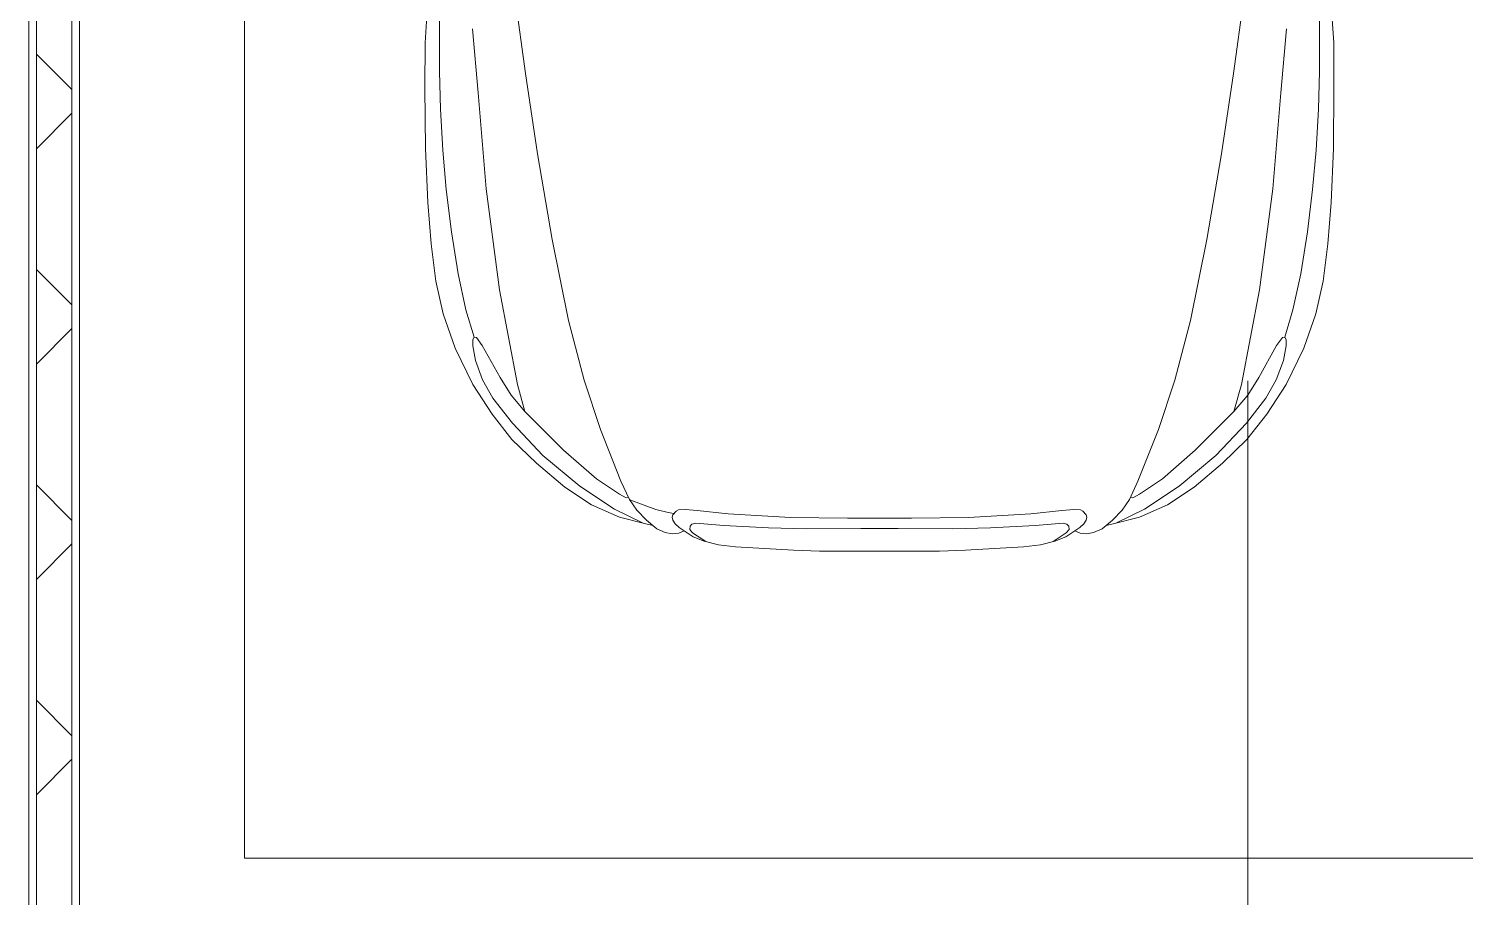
# Model space of a CAD drawing. Header units: millimetres. Extents: x 48966 to 155647, y -43515 to 30475.
# Drawn here: x 63532 to 66360, y 15827 to 17538 of the extents above; entities that cross this region are included whole.
import ezdxf

# ---------------------------------------------------------------- set-up
doc = ezdxf.new("R2010")
doc.units = ezdxf.units.MM
doc.linetypes.add('Осевые', pattern=[6350, 1270, -952.5, 3175, -952.5])
for name, color, linetype, lineweight in [('Общие ребра', 7, 'Continuous', 9), ('Оси-2', 7, 'Осевые', 9), ('Парковка', 7, 'Continuous', 9), ('Перекрытия', 7, 'Continuous', 9), ('Стены-1', 7, 'Continuous', 18), ('Штриховка разреза', 7, 'Continuous', 9), ('Элементы узлов', 7, 'Continuous', 9)]:
    doc.layers.add(name, color=color, linetype=linetype, lineweight=lineweight)

# ---------------------------------------------------------------- blocks, each defined once
blk = doc.blocks.new('Парковка_одиночная - Средний класс 5500х2500мм-8504634-План -1-го этажа на отм_ -10_350')
at = {"layer": 'Парковка'}
for p, q in [((0, 0), (0, -5500)), ((0, -5500), (2500, -5500))]:
    blk.add_line(p, q, dxfattribs=at)
at = {"layer": 'Элементы узлов'}
for p, q in [((355.6, -3894.2), (361.1, -3810)), ((355.6, -3894.2), (361.1, -3810)), ((355.6, -3894.2), (361.1, -3810)), ((553, -3954.4), (532, -3800.4)), ((553, -3954.4), (532, -3800.4)), ((553, -3954.4), (532, -3800.4)), ((1947, -3954.4), (1968, -3800.4)), ((1947, -3954.4), (1968, -3800.4)), ((1947, -3954.4), (1968, -3800.4)), ((2144.4, -3894.2), (2138.9, -3810)), ((2144.4, -3894.2), (2138.9, -3810)), ((2144.4, -3894.2), (2138.9, -3810)), ((383.8, -3950.1), (383.8, -3848.1)), ((383.8, -3950.1), (383.8, -3848.1)), ((383.8, -3950.1), (383.8, -3848.1)), ((448.6, -3866.1), (459.7, -3992.5)), ((448.6, -3866.1), (459.7, -3992.5)), ((448.6, -3866.1), (459.7, -3992.5)), ((2051.4, -3866.1), (2040.3, -3992.5)), ((2051.4, -3866.1), (2040.3, -3992.5)), ((2051.4, -3866.1), (2040.3, -3992.5)), ((2116.2, -3950.1), (2116.2, -3848.1)), ((2116.2, -3950.1), (2116.2, -3848.1)), ((2116.2, -3950.1), (2116.2, -3848.1)), ((355.2, -3982.6), (355.6, -3894.2)), ((355.2, -3982.6), (355.6, -3894.2)), ((355.2, -3982.6), (355.6, -3894.2)), ((2144.8, -3982.6), (2144.4, -3894.2)), ((2144.8, -3982.6), (2144.4, -3894.2)), ((2144.8, -3982.6), (2144.4, -3894.2)), ((385.9, -4024.6), (383.8, -3950.1)), ((385.9, -4024.6), (383.8, -3950.1)), ((385.9, -4024.6), (383.8, -3950.1)), ((576.7, -4112.9), (553, -3954.4)), ((576.7, -4112.9), (553, -3954.4)), ((576.7, -4112.9), (553, -3954.4)), ((1923.3, -4112.9), (1947, -3954.4)), ((1923.3, -4112.9), (1947, -3954.4)), ((1923.3, -4112.9), (1947, -3954.4)), ((2114.1, -4024.6), (2116.2, -3950.1)), ((2114.1, -4024.6), (2116.2, -3950.1)), ((2114.1, -4024.6), (2116.2, -3950.1)), ((355.9, -4102), (355.2, -3982.6)), ((355.9, -4102), (355.2, -3982.6)), ((355.9, -4102), (355.2, -3982.6)), ((2144.1, -4102), (2144.8, -3982.6)), ((2144.1, -4102), (2144.8, -3982.6)), ((2144.1, -4102), (2144.8, -3982.6)), ((459.7, -3992.5), (475.8, -4181.6)), ((459.7, -3992.5), (475.8, -4181.6)), ((459.7, -3992.5), (475.8, -4181.6)), ((2040.3, -3992.5), (2024.2, -4181.6)), ((2040.3, -3992.5), (2024.2, -4181.6)), ((2040.3, -3992.5), (2024.2, -4181.6)), ((390.5, -4105.4), (385.9, -4024.6)), ((390.5, -4105.4), (385.9, -4024.6)), ((390.5, -4105.4), (385.9, -4024.6)), ((2109.5, -4105.4), (2114.1, -4024.6)), ((2109.5, -4105.4), (2114.1, -4024.6)), ((2109.5, -4105.4), (2114.1, -4024.6)), ((360.8, -4208.5), (355.9, -4102)), ((360.8, -4208.5), (355.9, -4102)), ((360.8, -4208.5), (355.9, -4102)), ((397.1, -4182.6), (390.5, -4105.4)), ((397.1, -4182.6), (390.5, -4105.4)), ((397.1, -4182.6), (390.5, -4105.4)), ((605.6, -4281.4), (576.7, -4112.9)), ((605.6, -4281.4), (576.7, -4112.9)), ((605.6, -4281.4), (576.7, -4112.9)), ((1894.4, -4281.4), (1923.3, -4112.9)), ((1894.4, -4281.4), (1923.3, -4112.9)), ((1894.4, -4281.4), (1923.3, -4112.9)), ((2102.9, -4182.6), (2109.5, -4105.4)), ((2102.9, -4182.6), (2109.5, -4105.4)), ((2102.9, -4182.6), (2109.5, -4105.4)), ((2139.2, -4208.5), (2144.1, -4102)), ((2139.2, -4208.5), (2144.1, -4102)), ((2139.2, -4208.5), (2144.1, -4102)), ((407.5, -4266.1), (397.1, -4182.6)), ((407.5, -4266.1), (397.1, -4182.6)), ((407.5, -4266.1), (397.1, -4182.6)), ((475.8, -4181.6), (501.9, -4380.2)), ((475.8, -4181.6), (501.9, -4380.2)), ((475.8, -4181.6), (501.9, -4380.2)), ((2024.2, -4181.6), (1998.1, -4380.2)), ((2024.2, -4181.6), (1998.1, -4380.2)), ((2024.2, -4181.6), (1998.1, -4380.2)), ((2092.5, -4266.1), (2102.9, -4182.6)), ((2092.5, -4266.1), (2102.9, -4182.6)), ((2092.5, -4266.1), (2102.9, -4182.6)), ((367.4, -4289.9), (360.8, -4208.5)), ((367.4, -4289.9), (360.8, -4208.5)), ((367.4, -4289.9), (360.8, -4208.5)), ((2132.6, -4289.9), (2139.2, -4208.5)), ((2132.6, -4289.9), (2139.2, -4208.5)), ((2132.6, -4289.9), (2139.2, -4208.5)), ((420.3, -4348.8), (407.5, -4266.1)), ((420.3, -4348.8), (407.5, -4266.1)), ((420.3, -4348.8), (407.5, -4266.1)), ((2079.7, -4348.8), (2092.5, -4266.1)), ((2079.7, -4348.8), (2092.5, -4266.1)), ((2079.7, -4348.8), (2092.5, -4266.1)), ((376.5, -4363.4), (367.4, -4289.9)), ((376.5, -4363.4), (367.4, -4289.9)), ((376.5, -4363.4), (367.4, -4289.9)), ((637.7, -4441.2), (605.6, -4281.4)), ((637.7, -4441.2), (605.6, -4281.4)), ((637.7, -4441.2), (605.6, -4281.4)), ((1862.3, -4441.2), (1894.4, -4281.4)), ((1862.3, -4441.2), (1894.4, -4281.4)), ((1862.3, -4441.2), (1894.4, -4281.4)), ((2123.5, -4363.4), (2132.6, -4289.9)), ((2123.5, -4363.4), (2132.6, -4289.9)), ((2123.5, -4363.4), (2132.6, -4289.9)), ((435.8, -4419.7), (420.3, -4348.8)), ((435.8, -4419.7), (420.3, -4348.8)), ((435.8, -4419.7), (420.3, -4348.8)), ((2064.2, -4419.7), (2079.7, -4348.8)), ((2064.2, -4419.7), (2079.7, -4348.8)), ((2064.2, -4419.7), (2079.7, -4348.8)), ((390.7, -4428.1), (376.5, -4363.4)), ((390.7, -4428.1), (376.5, -4363.4)), ((390.7, -4428.1), (376.5, -4363.4)), ((501.9, -4380.2), (537.5, -4567.3)), ((501.9, -4380.2), (537.5, -4567.3)), ((501.9, -4380.2), (537.5, -4567.3)), ((1998.1, -4380.2), (1962.5, -4567.3)), ((1998.1, -4380.2), (1962.5, -4567.3)), ((1998.1, -4380.2), (1962.5, -4567.3)), ((2109.3, -4428.1), (2123.5, -4363.4)), ((2109.3, -4428.1), (2123.5, -4363.4)), ((2109.3, -4428.1), (2123.5, -4363.4)), ((414.7, -4495.6), (390.7, -4428.1)), ((414.7, -4495.6), (390.7, -4428.1)), ((414.7, -4495.6), (390.7, -4428.1)), ((451.9, -4473.6), (435.8, -4419.7)), ((451.9, -4473.6), (435.8, -4419.7)), ((451.9, -4473.6), (435.8, -4419.7)), ((2048.1, -4473.6), (2064.2, -4419.7)), ((2048.1, -4473.6), (2064.2, -4419.7)), ((2048.1, -4473.6), (2064.2, -4419.7)), ((2085.3, -4495.6), (2109.3, -4428.1)), ((2085.3, -4495.6), (2109.3, -4428.1)), ((2085.3, -4495.6), (2109.3, -4428.1)), ((668.5, -4558.3), (637.7, -4441.2)), ((668.5, -4558.3), (637.7, -4441.2)), ((668.5, -4558.3), (637.7, -4441.2)), ((1831.5, -4558.3), (1862.3, -4441.2)), ((1831.5, -4558.3), (1862.3, -4441.2)), ((1831.5, -4558.3), (1862.3, -4441.2)), ((449.5, -4567), (414.7, -4495.6)), ((449.5, -4567), (414.7, -4495.6)), ((449.5, -4567), (414.7, -4495.6)), ((449.5, -4478.4), (451.9, -4473.6)), ((449.5, -4478.4), (451.9, -4473.6)), ((449.5, -4478.4), (451.9, -4473.6)), ((449.5, -4490.9), (449.5, -4478.4)), ((449.5, -4490.9), (449.5, -4478.4)), ((449.5, -4490.9), (449.5, -4478.4)), ((454.6, -4520), (449.5, -4490.9)), ((454.6, -4520), (449.5, -4490.9)), ((454.6, -4520), (449.5, -4490.9)), ((451.9, -4473.6), (456.6, -4474.4)), ((451.9, -4473.6), (456.6, -4474.4)), ((451.9, -4473.6), (456.6, -4474.4)), ((456.6, -4474.4), (468, -4490.1)), ((456.6, -4474.4), (468, -4490.1)), ((456.6, -4474.4), (468, -4490.1)), ((468, -4490.1), (502.9, -4553.4)), ((468, -4490.1), (502.9, -4553.4)), ((468, -4490.1), (502.9, -4553.4)), ((2032, -4490.1), (1997.1, -4553.4)), ((2032, -4490.1), (1997.1, -4553.4)), ((2032, -4490.1), (1997.1, -4553.4)), ((2043.4, -4474.4), (2032, -4490.1)), ((2043.4, -4474.4), (2032, -4490.1)), ((2043.4, -4474.4), (2032, -4490.1)), ((2048.1, -4473.6), (2043.4, -4474.4)), ((2048.1, -4473.6), (2043.4, -4474.4)), ((2048.1, -4473.6), (2043.4, -4474.4)), ((2045.4, -4520), (2050.5, -4490.9)), ((2045.4, -4520), (2050.5, -4490.9)), ((2045.4, -4520), (2050.5, -4490.9)), ((2050.5, -4478.4), (2048.1, -4473.6)), ((2050.5, -4478.4), (2048.1, -4473.6)), ((2050.5, -4478.4), (2048.1, -4473.6)), ((2050.5, -4490.9), (2050.5, -4478.4)), ((2050.5, -4490.9), (2050.5, -4478.4)), ((2050.5, -4490.9), (2050.5, -4478.4)), ((2050.5, -4567), (2085.3, -4495.6)), ((2050.5, -4567), (2085.3, -4495.6)), ((2050.5, -4567), (2085.3, -4495.6)), ((468.7, -4558.1), (454.6, -4520)), ((468.7, -4558.1), (454.6, -4520)), ((468.7, -4558.1), (454.6, -4520)), ((2031.3, -4558.1), (2045.4, -4520)), ((2031.3, -4558.1), (2045.4, -4520)), ((2031.3, -4558.1), (2045.4, -4520)), ((502.9, -4553.4), (524.9, -4588)), ((502.9, -4553.4), (524.9, -4588)), ((502.9, -4553.4), (524.9, -4588)), ((1997.1, -4553.4), (1975.1, -4588)), ((1997.1, -4553.4), (1975.1, -4588)), ((1997.1, -4553.4), (1975.1, -4588)), ((487.4, -4625.4), (449.5, -4567)), ((487.4, -4625.4), (449.5, -4567)), ((487.4, -4625.4), (449.5, -4567)), ((489.1, -4593.9), (468.7, -4558.1)), ((489.1, -4593.9), (468.7, -4558.1)), ((489.1, -4593.9), (468.7, -4558.1)), ((537.5, -4567.3), (552.1, -4620.2)), ((537.5, -4567.3), (552.1, -4620.2)), ((537.5, -4567.3), (552.1, -4620.2)), ((700.9, -4655.9), (668.5, -4558.3)), ((700.9, -4655.9), (668.5, -4558.3)), ((700.9, -4655.9), (668.5, -4558.3)), ((1799.1, -4655.9), (1831.5, -4558.3)), ((1799.1, -4655.9), (1831.5, -4558.3)), ((1799.1, -4655.9), (1831.5, -4558.3)), ((1962.5, -4567.3), (1947.9, -4620.2)), ((1962.5, -4567.3), (1947.9, -4620.2)), ((1962.5, -4567.3), (1947.9, -4620.2)), ((2010.9, -4593.9), (2031.3, -4558.1)), ((2010.9, -4593.9), (2031.3, -4558.1)), ((2010.9, -4593.9), (2031.3, -4558.1)), ((2012.6, -4625.4), (2050.5, -4567)), ((2012.6, -4625.4), (2050.5, -4567)), ((2012.6, -4625.4), (2050.5, -4567)), ((527.6, -4643), (489.1, -4593.9)), ((527.6, -4643), (489.1, -4593.9)), ((527.6, -4643), (489.1, -4593.9)), ((524.9, -4588), (552.1, -4620.2)), ((524.9, -4588), (552.1, -4620.2)), ((524.9, -4588), (552.1, -4620.2)), ((1975.1, -4588), (1947.9, -4620.2)), ((1975.1, -4588), (1947.9, -4620.2)), ((1975.1, -4588), (1947.9, -4620.2)), ((1972.4, -4643), (2010.9, -4593.9)), ((1972.4, -4643), (2010.9, -4593.9)), ((1972.4, -4643), (2010.9, -4593.9)), ((526.5, -4675.2), (487.4, -4625.4)), ((526.5, -4675.2), (487.4, -4625.4)), ((526.5, -4675.2), (487.4, -4625.4)), ((552.1, -4620.2), (628.1, -4696.6)), ((552.1, -4620.2), (628.1, -4696.6)), ((552.1, -4620.2), (628.1, -4696.6)), ((1947.9, -4620.2), (1871.9, -4696.6)), ((1947.9, -4620.2), (1871.9, -4696.6)), ((1947.9, -4620.2), (1871.9, -4696.6)), ((1973.5, -4675.2), (2012.6, -4625.4)), ((1973.5, -4675.2), (2012.6, -4625.4)), ((1973.5, -4675.2), (2012.6, -4625.4)), ((587.5, -4707.1), (527.6, -4643)), ((587.5, -4707.1), (527.6, -4643)), ((587.5, -4707.1), (527.6, -4643)), ((741.1, -4757.4), (700.9, -4655.9)), ((741.1, -4757.4), (700.9, -4655.9)), ((741.1, -4757.4), (700.9, -4655.9)), ((1758.9, -4757.4), (1799.1, -4655.9)), ((1758.9, -4757.4), (1799.1, -4655.9)), ((1758.9, -4757.4), (1799.1, -4655.9)), ((1912.5, -4707.1), (1972.4, -4643)), ((1912.5, -4707.1), (1972.4, -4643)), ((1912.5, -4707.1), (1972.4, -4643)), ((574.8, -4722.1), (526.5, -4675.2)), ((574.8, -4722.1), (526.5, -4675.2)), ((574.8, -4722.1), (526.5, -4675.2)), ((1925.2, -4722.1), (1973.5, -4675.2)), ((1925.2, -4722.1), (1973.5, -4675.2)), ((1925.2, -4722.1), (1973.5, -4675.2)), ((630.6, -4769.5), (574.8, -4722.1)), ((630.6, -4769.5), (574.8, -4722.1)), ((630.6, -4769.5), (574.8, -4722.1)), ((660.2, -4767.2), (587.5, -4707.1)), ((660.2, -4767.2), (587.5, -4707.1)), ((660.2, -4767.2), (587.5, -4707.1)), ((628.1, -4696.6), (692.8, -4753)), ((628.1, -4696.6), (692.8, -4753)), ((628.1, -4696.6), (692.8, -4753)), ((1871.9, -4696.6), (1807.2, -4753)), ((1871.9, -4696.6), (1807.2, -4753)), ((1871.9, -4696.6), (1807.2, -4753)), ((1839.8, -4767.2), (1912.5, -4707.1)), ((1839.8, -4767.2), (1912.5, -4707.1)), ((1839.8, -4767.2), (1912.5, -4707.1)), ((1869.4, -4769.5), (1925.2, -4722.1)), ((1869.4, -4769.5), (1925.2, -4722.1)), ((1869.4, -4769.5), (1925.2, -4722.1)), ((683, -4804.3), (630.6, -4769.5)), ((683, -4804.3), (630.6, -4769.5)), ((683, -4804.3), (630.6, -4769.5)), ((728.1, -4812.8), (660.2, -4767.2)), ((728.1, -4812.8), (660.2, -4767.2)), ((728.1, -4812.8), (660.2, -4767.2)), ((692.8, -4753), (738, -4783.1)), ((692.8, -4753), (738, -4783.1)), ((692.8, -4753), (738, -4783.1)), ((757.9, -4793.5), (741.1, -4757.4)), ((757.9, -4793.5), (741.1, -4757.4)), ((757.9, -4793.5), (741.1, -4757.4)), ((1742.1, -4793.5), (1758.9, -4757.4)), ((1742.1, -4793.5), (1758.9, -4757.4)), ((1742.1, -4793.5), (1758.9, -4757.4)), ((1807.2, -4753), (1762, -4783.1)), ((1807.2, -4753), (1762, -4783.1)), ((1807.2, -4753), (1762, -4783.1)), ((1771.9, -4812.8), (1839.8, -4767.2)), ((1771.9, -4812.8), (1839.8, -4767.2)), ((1771.9, -4812.8), (1839.8, -4767.2)), ((1817, -4804.3), (1869.4, -4769.5)), ((1817, -4804.3), (1869.4, -4769.5)), ((1817, -4804.3), (1869.4, -4769.5)), ((738, -4828.3), (683, -4804.3)), ((738, -4828.3), (683, -4804.3)), ((738, -4828.3), (683, -4804.3)), ((738, -4783.1), (751.1, -4790.1)), ((738, -4783.1), (751.1, -4790.1)), ((738, -4783.1), (751.1, -4790.1)), ((751.1, -4790.1), (755.8, -4789.1)), ((751.1, -4790.1), (755.8, -4789.1)), ((751.1, -4790.1), (755.8, -4789.1)), ((772.2, -4814.7), (757.9, -4793.5)), ((772.2, -4814.7), (757.9, -4793.5)), ((772.2, -4814.7), (757.9, -4793.5)), ((758.5, -4794.4), (809.5, -4813.2)), ((758.5, -4794.4), (809.5, -4813.2)), ((758.5, -4794.4), (809.5, -4813.2)), ((1727.8, -4814.7), (1742.1, -4793.5)), ((1727.8, -4814.7), (1742.1, -4793.5)), ((1727.8, -4814.7), (1742.1, -4793.5)), ((1748.9, -4790.1), (1744.2, -4789.1)), ((1748.9, -4790.1), (1744.2, -4789.1)), ((1748.9, -4790.1), (1744.2, -4789.1)), ((1762, -4783.1), (1748.9, -4790.1)), ((1762, -4783.1), (1748.9, -4790.1)), ((1762, -4783.1), (1748.9, -4790.1)), ((1762, -4828.3), (1817, -4804.3)), ((1762, -4828.3), (1817, -4804.3)), ((1762, -4828.3), (1817, -4804.3)), ((784.6, -4840.3), (728.1, -4812.8)), ((784.6, -4840.3), (728.1, -4812.8)), ((784.6, -4840.3), (728.1, -4812.8)), ((784.6, -4840.3), (738, -4828.3)), ((784.6, -4840.3), (738, -4828.3)), ((784.6, -4840.3), (738, -4828.3)), ((791.4, -4834.3), (772.2, -4814.7)), ((791.4, -4834.3), (772.2, -4814.7)), ((791.4, -4834.3), (772.2, -4814.7)), ((811.5, -4851.1), (791.4, -4834.3)), ((811.5, -4851.1), (791.4, -4834.3)), ((811.5, -4851.1), (791.4, -4834.3)), ((809.5, -4813.2), (833.8, -4819.1)), ((809.5, -4813.2), (833.8, -4819.1)), ((809.5, -4813.2), (833.8, -4819.1)), ((833.8, -4819.1), (845.3, -4821.4)), ((833.8, -4819.1), (845.3, -4821.4)), ((833.8, -4819.1), (845.3, -4821.4)), ((843.2, -4823.6), (841.8, -4828.4)), ((843.2, -4823.6), (841.8, -4828.4)), ((843.2, -4823.6), (841.8, -4828.4)), ((841.8, -4828.4), (842.9, -4834.4)), ((841.8, -4828.4), (842.9, -4834.4)), ((841.8, -4828.4), (842.9, -4834.4)), ((842.9, -4834.4), (847.8, -4841.6)), ((842.9, -4834.4), (847.8, -4841.6)), ((842.9, -4834.4), (847.8, -4841.6)), ((849.6, -4816.8), (843.2, -4823.6)), ((849.6, -4816.8), (843.2, -4823.6)), ((849.6, -4816.8), (843.2, -4823.6)), ((854.2, -4813.8), (849.6, -4816.8)), ((854.2, -4813.8), (849.6, -4816.8)), ((854.2, -4813.8), (849.6, -4816.8)), ((867.5, -4813.2), (854.2, -4813.8)), ((867.5, -4813.2), (854.2, -4813.8)), ((867.5, -4813.2), (854.2, -4813.8)), ((891.2, -4815.1), (867.5, -4813.2)), ((891.2, -4815.1), (867.5, -4813.2)), ((891.2, -4815.1), (867.5, -4813.2)), ((951.9, -4821.6), (891.2, -4815.1)), ((951.9, -4821.6), (891.2, -4815.1)), ((951.9, -4821.6), (891.2, -4815.1)), ((1074.8, -4829.3), (951.9, -4821.6)), ((1074.8, -4829.3), (951.9, -4821.6)), ((1074.8, -4829.3), (951.9, -4821.6)), ((1187.2, -4830.5), (1074.8, -4829.3)), ((1187.2, -4830.5), (1074.8, -4829.3)), ((1187.2, -4830.5), (1074.8, -4829.3)), ((1250, -4830.5), (1187.2, -4830.5)), ((1250, -4830.5), (1187.2, -4830.5)), ((1250, -4830.5), (1187.2, -4830.5)), ((1312.8, -4830.5), (1250, -4830.5)), ((1312.8, -4830.5), (1250, -4830.5)), ((1312.8, -4830.5), (1250, -4830.5)), ((1425.2, -4829.3), (1312.8, -4830.5)), ((1425.2, -4829.3), (1312.8, -4830.5)), ((1425.2, -4829.3), (1312.8, -4830.5)), ((1548.1, -4821.6), (1425.2, -4829.3)), ((1548.1, -4821.6), (1425.2, -4829.3)), ((1548.1, -4821.6), (1425.2, -4829.3)), ((1608.8, -4815.1), (1548.1, -4821.6)), ((1608.8, -4815.1), (1548.1, -4821.6)), ((1608.8, -4815.1), (1548.1, -4821.6)), ((1632.5, -4813.2), (1608.8, -4815.1)), ((1632.5, -4813.2), (1608.8, -4815.1)), ((1632.5, -4813.2), (1608.8, -4815.1)), ((1645.8, -4813.8), (1632.5, -4813.2)), ((1645.8, -4813.8), (1632.5, -4813.2)), ((1645.8, -4813.8), (1632.5, -4813.2)), ((1650.4, -4816.8), (1645.8, -4813.8)), ((1650.4, -4816.8), (1645.8, -4813.8)), ((1650.4, -4816.8), (1645.8, -4813.8)), ((1656.8, -4823.6), (1650.4, -4816.8)), ((1656.8, -4823.6), (1650.4, -4816.8)), ((1656.8, -4823.6), (1650.4, -4816.8)), ((1652.2, -4841.6), (1657.1, -4834.4)), ((1652.2, -4841.6), (1657.1, -4834.4)), ((1652.2, -4841.6), (1657.1, -4834.4)), ((1658.2, -4828.4), (1656.8, -4823.6)), ((1658.2, -4828.4), (1656.8, -4823.6)), ((1658.2, -4828.4), (1656.8, -4823.6)), ((1657.1, -4834.4), (1658.2, -4828.4)), ((1657.1, -4834.4), (1658.2, -4828.4)), ((1657.1, -4834.4), (1658.2, -4828.4)), ((1688.5, -4851.1), (1708.6, -4834.3)), ((1688.5, -4851.1), (1708.6, -4834.3)), ((1688.5, -4851.1), (1708.6, -4834.3)), ((1708.6, -4834.3), (1727.8, -4814.7)), ((1708.6, -4834.3), (1727.8, -4814.7)), ((1708.6, -4834.3), (1727.8, -4814.7)), ((1715.4, -4840.3), (1771.9, -4812.8)), ((1715.4, -4840.3), (1771.9, -4812.8)), ((1715.4, -4840.3), (1771.9, -4812.8)), ((1715.4, -4840.3), (1762, -4828.3)), ((1715.4, -4840.3), (1762, -4828.3)), ((1715.4, -4840.3), (1762, -4828.3)), ((803.9, -4844.7), (784.6, -4840.3)), ((803.9, -4844.7), (784.6, -4840.3)), ((803.9, -4844.7), (784.6, -4840.3)), ((828.3, -4858.7), (811.5, -4851.1)), ((828.3, -4858.7), (811.5, -4851.1)), ((828.3, -4858.7), (811.5, -4851.1)), ((841.6, -4861.4), (828.3, -4858.7)), ((841.6, -4861.4), (828.3, -4858.7)), ((841.6, -4861.4), (828.3, -4858.7)), ((855, -4859.7), (841.6, -4861.4)), ((855, -4859.7), (841.6, -4861.4)), ((855, -4859.7), (841.6, -4861.4)), ((847.8, -4841.6), (855.8, -4848.7)), ((847.8, -4841.6), (855.8, -4848.7)), ((847.8, -4841.6), (855.8, -4848.7)), ((865.3, -4855.2), (855, -4859.7)), ((865.3, -4855.2), (855, -4859.7)), ((865.3, -4855.2), (855, -4859.7)), ((855.8, -4848.7), (883.2, -4867.4)), ((855.8, -4848.7), (883.2, -4867.4)), ((855.8, -4848.7), (883.2, -4867.4)), ((876.4, -4852.6), (877.4, -4846.3)), ((876.4, -4852.6), (877.4, -4846.3)), ((876.4, -4852.6), (877.4, -4846.3)), ((882.1, -4859.3), (876.4, -4852.6)), ((882.1, -4859.3), (876.4, -4852.6)), ((882.1, -4859.3), (876.4, -4852.6)), ((877.4, -4846.3), (880.8, -4841.9)), ((877.4, -4846.3), (880.8, -4841.9)), ((877.4, -4846.3), (880.8, -4841.9)), ((880.8, -4841.9), (888.6, -4840.3)), ((880.8, -4841.9), (888.6, -4840.3)), ((880.8, -4841.9), (888.6, -4840.3)), ((908.3, -4876.4), (882.1, -4859.3)), ((908.3, -4876.4), (882.1, -4859.3)), ((908.3, -4876.4), (882.1, -4859.3)), ((888.6, -4840.3), (943.7, -4844.5)), ((888.6, -4840.3), (943.7, -4844.5)), ((888.6, -4840.3), (943.7, -4844.5)), ((943.7, -4844.5), (1031.6, -4849.5)), ((943.7, -4844.5), (1031.6, -4849.5)), ((943.7, -4844.5), (1031.6, -4849.5)), ((1031.6, -4849.5), (1106.4, -4851.3)), ((1031.6, -4849.5), (1106.4, -4851.3)), ((1031.6, -4849.5), (1106.4, -4851.3)), ((1106.4, -4851.3), (1213.4, -4850.8)), ((1106.4, -4851.3), (1213.4, -4850.8)), ((1106.4, -4851.3), (1213.4, -4850.8)), ((1213.4, -4850.8), (1250, -4850.8)), ((1213.4, -4850.8), (1250, -4850.8)), ((1213.4, -4850.8), (1250, -4850.8)), ((1250, -4850.8), (1286.6, -4850.8)), ((1250, -4850.8), (1286.6, -4850.8)), ((1250, -4850.8), (1286.6, -4850.8)), ((1286.6, -4850.8), (1393.6, -4851.3)), ((1286.6, -4850.8), (1393.6, -4851.3)), ((1286.6, -4850.8), (1393.6, -4851.3)), ((1393.6, -4851.3), (1468.4, -4849.5)), ((1393.6, -4851.3), (1468.4, -4849.5)), ((1393.6, -4851.3), (1468.4, -4849.5)), ((1468.4, -4849.5), (1556.3, -4844.5)), ((1468.4, -4849.5), (1556.3, -4844.5)), ((1468.4, -4849.5), (1556.3, -4844.5)), ((1556.3, -4844.5), (1611.4, -4840.3)), ((1556.3, -4844.5), (1611.4, -4840.3)), ((1556.3, -4844.5), (1611.4, -4840.3)), ((1617.9, -4859.3), (1591.7, -4876.4)), ((1617.9, -4859.3), (1591.7, -4876.4)), ((1617.9, -4859.3), (1591.7, -4876.4)), ((1611.4, -4840.3), (1619.2, -4841.9)), ((1611.4, -4840.3), (1619.2, -4841.9)), ((1611.4, -4840.3), (1619.2, -4841.9)), ((1616.8, -4867.4), (1644.2, -4848.7)), ((1616.8, -4867.4), (1644.2, -4848.7)), ((1616.8, -4867.4), (1644.2, -4848.7)), ((1623.6, -4852.6), (1617.9, -4859.3)), ((1623.6, -4852.6), (1617.9, -4859.3)), ((1623.6, -4852.6), (1617.9, -4859.3)), ((1619.2, -4841.9), (1622.6, -4846.3)), ((1619.2, -4841.9), (1622.6, -4846.3)), ((1619.2, -4841.9), (1622.6, -4846.3)), ((1622.6, -4846.3), (1623.6, -4852.6)), ((1622.6, -4846.3), (1623.6, -4852.6)), ((1622.6, -4846.3), (1623.6, -4852.6)), ((1634.7, -4855.2), (1645, -4859.7)), ((1634.7, -4855.2), (1645, -4859.7)), ((1634.7, -4855.2), (1645, -4859.7)), ((1644.2, -4848.7), (1652.2, -4841.6)), ((1644.2, -4848.7), (1652.2, -4841.6)), ((1644.2, -4848.7), (1652.2, -4841.6)), ((1645, -4859.7), (1658.4, -4861.4)), ((1645, -4859.7), (1658.4, -4861.4)), ((1645, -4859.7), (1658.4, -4861.4)), ((1658.4, -4861.4), (1671.7, -4858.7)), ((1658.4, -4861.4), (1671.7, -4858.7)), ((1658.4, -4861.4), (1671.7, -4858.7)), ((1671.7, -4858.7), (1688.5, -4851.1)), ((1671.7, -4858.7), (1688.5, -4851.1)), ((1671.7, -4858.7), (1688.5, -4851.1)), ((1696.1, -4844.7), (1715.4, -4840.3)), ((1696.1, -4844.7), (1715.4, -4840.3)), ((1696.1, -4844.7), (1715.4, -4840.3)), ((883.2, -4867.4), (904.8, -4875.5)), ((883.2, -4867.4), (904.8, -4875.5)), ((883.2, -4867.4), (904.8, -4875.5)), ((904.8, -4875.5), (932.9, -4882.9)), ((904.8, -4875.5), (932.9, -4882.9)), ((904.8, -4875.5), (932.9, -4882.9)), ((932.9, -4882.9), (966.4, -4886.8)), ((932.9, -4882.9), (966.4, -4886.8)), ((932.9, -4882.9), (966.4, -4886.8)), ((966.4, -4886.8), (1080.9, -4893.4)), ((966.4, -4886.8), (1080.9, -4893.4)), ((966.4, -4886.8), (1080.9, -4893.4)), ((1419.1, -4893.4), (1533.6, -4886.8)), ((1419.1, -4893.4), (1533.6, -4886.8)), ((1419.1, -4893.4), (1533.6, -4886.8)), ((1533.6, -4886.8), (1567.1, -4882.9)), ((1533.6, -4886.8), (1567.1, -4882.9)), ((1533.6, -4886.8), (1567.1, -4882.9)), ((1567.1, -4882.9), (1595.2, -4875.5)), ((1567.1, -4882.9), (1595.2, -4875.5)), ((1567.1, -4882.9), (1595.2, -4875.5)), ((1595.2, -4875.5), (1616.8, -4867.4)), ((1595.2, -4875.5), (1616.8, -4867.4)), ((1595.2, -4875.5), (1616.8, -4867.4)), ((1080.9, -4893.4), (1131.9, -4895.1)), ((1080.9, -4893.4), (1131.9, -4895.1)), ((1080.9, -4893.4), (1131.9, -4895.1)), ((1131.9, -4895.1), (1192.4, -4895.6)), ((1131.9, -4895.1), (1192.4, -4895.6)), ((1131.9, -4895.1), (1192.4, -4895.6)), ((1192.4, -4895.6), (1250, -4895.6)), ((1192.4, -4895.6), (1250, -4895.6)), ((1192.4, -4895.6), (1250, -4895.6)), ((1250, -4895.6), (1307.6, -4895.6)), ((1250, -4895.6), (1307.6, -4895.6)), ((1250, -4895.6), (1307.6, -4895.6)), ((1307.6, -4895.6), (1368.1, -4895.1)), ((1307.6, -4895.6), (1368.1, -4895.1)), ((1307.6, -4895.6), (1368.1, -4895.1)), ((1368.1, -4895.1), (1419.1, -4893.4)), ((1368.1, -4895.1), (1419.1, -4893.4)), ((1368.1, -4895.1), (1419.1, -4893.4))]:
    blk.add_line(p, q, dxfattribs=at)

msp = doc.modelspace()

# ---------------------------------------------------------------- hatches: boundary and pattern name
at = {"layer": 'Штриховка разреза'}
h = msp.add_hatch(dxfattribs=at)
h.set_pattern_fill('FP_28', color=256, style=0, pattern_type=2)
h.set_pattern_definition([(45, (0, 0), (-212.132, 212.132), []), (135, (0, 0), (-212.132, -212.132), [])])
h.paths.add_polyline_path([(63616.6, 15517.1), (63616.6, 19267.1), (63546.6, 19267.1), (63546.6, 15517.1)], flags=0)

# ---------------------------------------------------------------- linework, layer by layer
at = {"layer": 'Общие ребра'}
for p, q in [((63546.6, 19267.1), (63546.6, 15517.1)), ((63616.6, 19267.1), (63616.6, 15517.1))]:
    msp.add_line(p, q, dxfattribs=at)
at = {"layer": 'Оси-2'}
for p, q in [((63531.6, 25417.1), (63531.6, -41737.8)), ((65931.6, 25417.1), (65931.6, -41737.8))]:
    msp.add_line(p, q, dxfattribs=at)
at = {"layer": 'Перекрытия'}
for p, q in [((63531.6, 15517.1), (63531.6, 19267.1)), ((63631.6, 19267.1), (63631.6, 15517.1))]:
    msp.add_line(p, q, dxfattribs=at)
at = {"layer": 'Стены-1'}
for p, q in [((63531.6, 19267.1), (63531.6, 15517.1)), ((63631.6, 15517.1), (63631.6, 19267.1))]:
    msp.add_line(p, q, dxfattribs=at)

# ---------------------------------------------------------------- block references
at = {"layer": 'Парковка'}
msp.add_blockref('Парковка_одиночная - Средний класс 5500х2500мм-8504634-План -1-го этажа на отм_ -10_350', (63956.6, 21404.3), dxfattribs=at)

doc.saveas('drawing.dxf')
